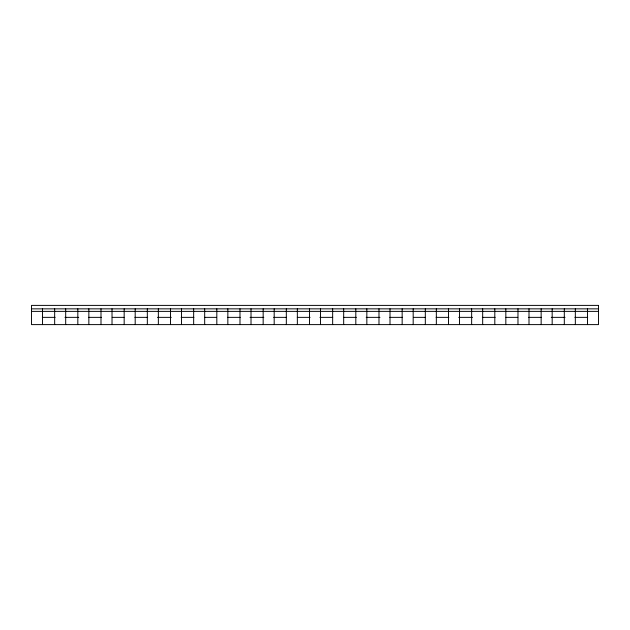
<?xml version="1.0" encoding="UTF-8"?>
<svg xmlns="http://www.w3.org/2000/svg" width="630" height="630" viewBox="0 0 630 630"><rect width="100%" height="100%" fill="white"/><g stroke="black" fill="none" stroke-linecap="round" stroke-linejoin="round"><path stroke-width="0.94" d="M31.5 308.857L598.5 308.857M31.5 311.377L598.5 311.377M42.328 317.363L55.125 317.363M64.969 317.363L78.75 317.363M88.594 317.363L101.391 317.363M112.219 317.363L124.031 317.363M134.859 317.363L147.656 317.363M157.5 317.363L171.281 317.363M181.125 317.363L193.922 317.363M204.75 317.363L216.562 317.363M227.391 317.363L240.188 317.363M250.031 317.363L263.812 317.363M273.656 317.363L286.453 317.363M297.281 317.363L310.078 317.363M319.922 317.363L332.719 317.363M343.547 317.363L356.344 317.363M366.188 317.363L379.969 317.363M389.812 317.363L402.609 317.363M413.438 317.363L425.25 317.363M436.078 317.363L448.875 317.363M458.719 317.363L472.5 317.363M482.344 317.363L495.141 317.363M505.969 317.363L517.781 317.363M528.609 317.363L541.406 317.363M551.25 317.363L565.031 317.363M574.875 317.363L587.672 317.363M587.475 308.857L587.475 324.607M575.332 308.857L575.332 324.607M564.307 308.857L564.307 324.607M552.171 308.857L552.171 324.607M541.146 308.857L541.146 324.607M529.003 308.857L529.003 324.607M517.978 308.857L517.978 324.607M505.835 308.857L505.835 324.607M494.81 308.857L494.81 324.607M482.674 308.857L482.674 324.607M471.649 308.857L471.649 324.607M459.506 308.857L459.506 324.607M448.481 308.857L448.481 324.607M436.338 308.857L436.338 324.607M425.313 308.857L425.313 324.607M413.178 308.857L413.178 324.607M402.153 308.857L402.153 324.607M390.009 308.857L390.009 324.607M378.984 308.857L378.984 324.607M366.841 308.857L366.841 324.607M355.816 308.857L355.816 324.607M343.681 308.857L343.681 324.607M332.656 308.857L332.656 324.607M320.512 308.857L320.512 324.607M309.488 308.857L309.488 324.607M297.344 308.857L297.344 324.607M286.319 308.857L286.319 324.607M274.184 308.857L274.184 324.607M263.159 308.857L263.159 324.607M251.016 308.857L251.016 324.607M239.991 308.857L239.991 324.607M227.847 308.857L227.847 324.607M216.822 308.857L216.822 324.607M204.687 308.857L204.687 324.607M193.662 308.857L193.662 324.607M181.519 308.857L181.519 324.607M170.494 308.857L170.494 324.607M158.351 308.857L158.351 324.607M147.326 308.857L147.326 324.607M135.19 308.857L135.19 324.607M124.165 308.857L124.165 324.607M112.022 308.857L112.022 324.607M100.997 308.857L100.997 324.607M88.854 308.857L88.854 324.607M77.829 308.857L77.829 324.607M65.693 308.857L65.693 324.607M54.668 308.857L54.668 324.607M42.525 308.857L42.525 324.607M598.5 305.392L31.5 305.392L31.5 324.607L598.5 324.607L598.5 305.392"/></g></svg>
